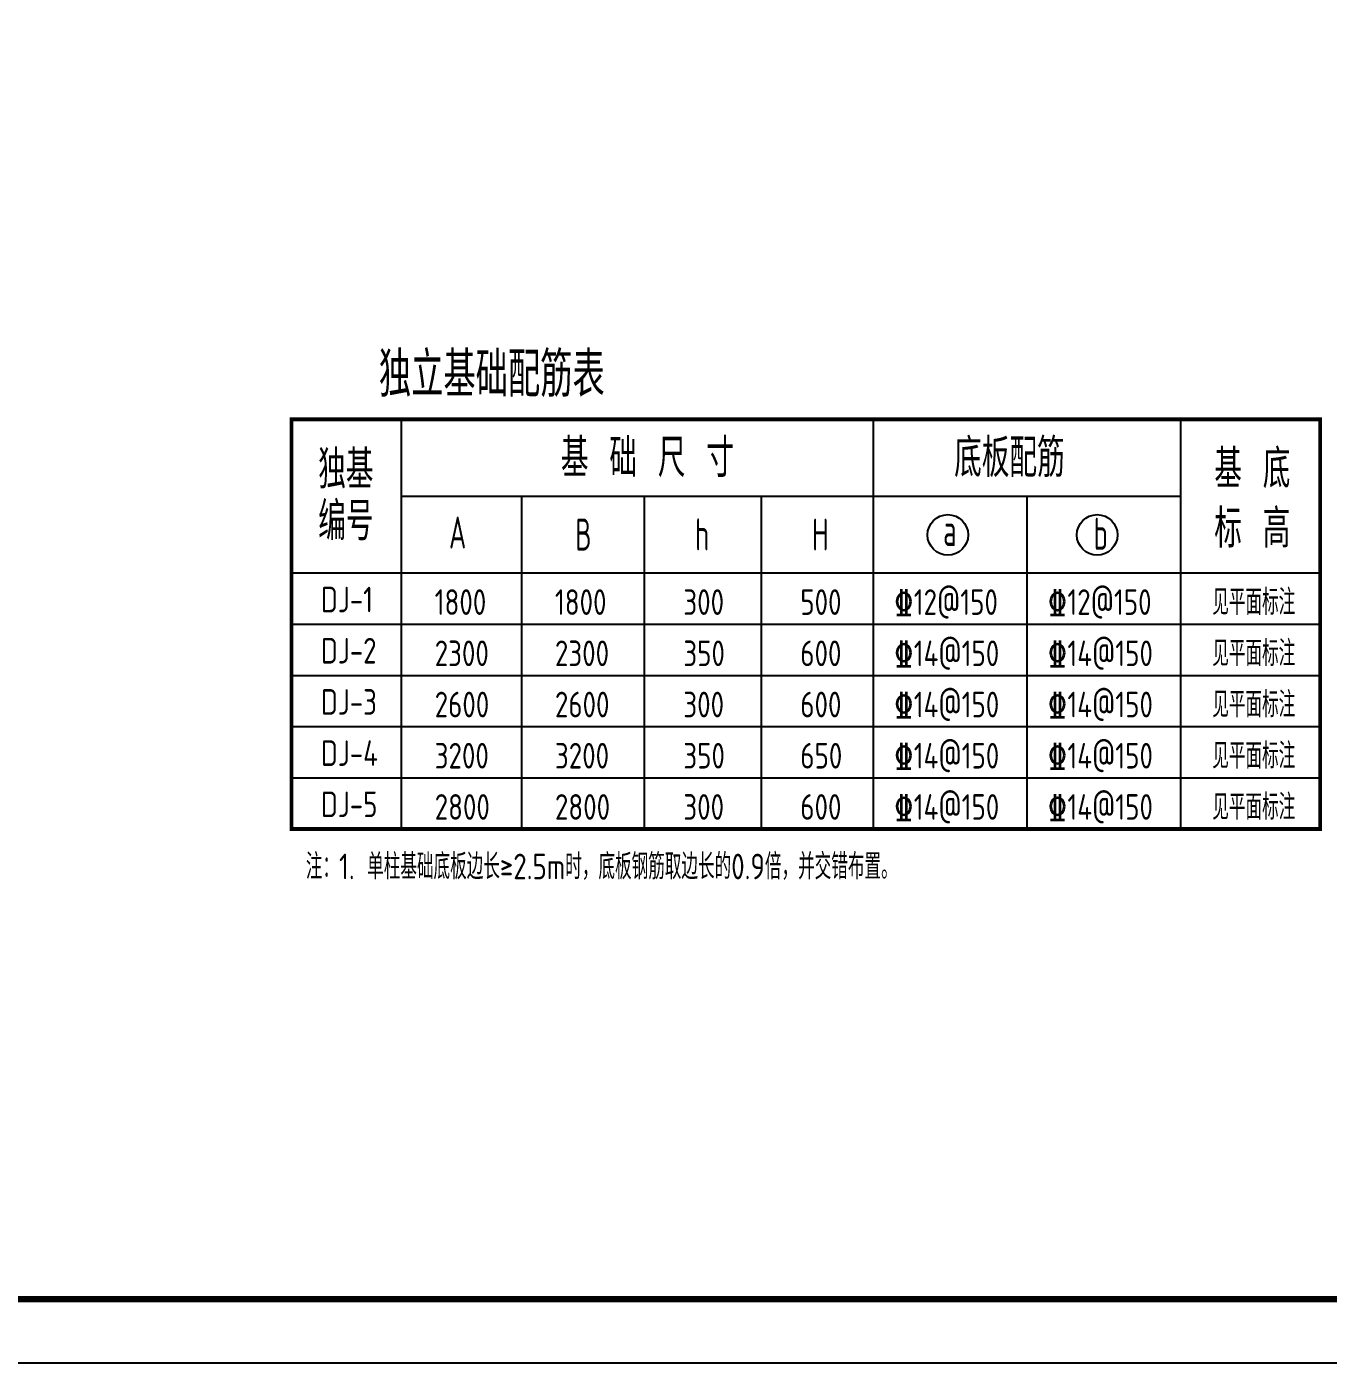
# Model space of a CAD drawing. Extents: x -14715 to 4269, y -24538 to -12228.
# Drawn here: x -13283.9 to -13080.6, y -24537.6 to -24328.8 of the extents above; entities that cross this region are included whole.
import ezdxf

# ---------------------------------------------------------------- set-up
doc = ezdxf.new("R2010")
doc.units = 0
doc.header["$LTSCALE"] = 2000
doc.header["$MEASUREMENT"] = 0
doc.layers.get('0').update_dxf_attribs({"linetype": 'CONTINUOUS'})
doc.layers.add('DIM_COOR', color=3, linetype='CONTINUOUS', lineweight=15)
for name, color, linetype in [('LAYER1', 94, 'CONTINUOUS'), ('NUM', 7, 'CONTINUOUS'), ('PUB_DIM', 3, 'CONTINUOUS'), ('TEXT', 7, 'CONTINUOUS')]:
    doc.layers.add(name, color=color, linetype=linetype)
doc.styles.add('GBHZ', font='gbenor.shx', dxfattribs={"width": 0.8, "bigfont": 'gbcbig.shx'})

msp = doc.modelspace()

# ---------------------------------------------------------------- linework, layer by layer
msp.add_line((-12717.322, -24537.563), (-13558.322, -24537.563))
at = {"color": 0, "const_width": 1}
msp.add_lwpolyline([(-12727.322, -24527.563), (-13533.322, -24527.563), (-13533.322, -23953.563), (-12727.322, -23953.563)], close=True, dxfattribs=at)
at = {"layer": 'DIM_COOR', "color": 7, "ltscale": 30, "const_width": 0.6}
msp.add_lwpolyline([(-13081.876, -24454.1), (-13081.876, -24390.1), (-13242.567, -24390.1), (-13242.567, -24454.1), (-13081.876, -24454.1)], dxfattribs=at)
at = {"layer": 'LAYER1', "color": 7}
for centre in [(-13140.042, -24408.156), (-13116.716, -24408.156)]:
    msp.add_circle(centre, 3.168, dxfattribs=at)
at = {"layer": 'PUB_DIM', "color": 7}
for p, q in [((-13242.567, -24390.1), (-13081.876, -24390.1)), ((-13225.404, -24390.1), (-13225.404, -24454.1)), ((-13151.69, -24390.1), (-13151.69, -24454.1)), ((-13103.69, -24390.1), (-13103.69, -24454.1)), ((-13081.876, -24390.1), (-13081.876, -24454.1)), ((-13081.876, -24390.1), (-13081.876, -24454.1)), ((-13225.404, -24402.1), (-13103.69, -24402.1)), ((-13206.624, -24402.1), (-13206.624, -24454.1)), ((-13187.489, -24402.1), (-13187.489, -24454.1)), ((-13169.218, -24402.1), (-13169.218, -24454.1)), ((-13127.69, -24402.1), (-13127.69, -24454.1)), ((-13242.567, -24414.1), (-13081.876, -24414.1)), ((-13242.567, -24422.1), (-13081.876, -24422.1)), ((-13242.567, -24430.1), (-13081.876, -24430.1)), ((-13242.567, -24438.1), (-13081.876, -24438.1)), ((-13242.567, -24438.1), (-13081.876, -24438.1)), ((-13242.567, -24438.1), (-13081.876, -24438.1)), ((-13242.567, -24446.1), (-13081.876, -24446.1))]:
    msp.add_line(p, q, dxfattribs=at)

# ---------------------------------------------------------------- texts
at = {"layer": 'NUM', "style": 'GBHZ', "width": 0.9}
msp.add_text('注：1. 单柱基础底板边长≥2.5m时，底板钢筋取边长的0.9倍，并交错布置。', height=4, dxfattribs=at).set_placement((-13240.315, -24461.953))
at = {"layer": 'TEXT', "color": 7, "style": 'GBHZ'}
for s, height, p in [('独立基础配筋表', 7, (-13228.914, -24386.575, -24.954)), ('基 础 尺 寸', 6, (-13200.482, -24399.108)), ('底板配筋 ', 6, (-13139.06, -24399.108)), ('基 底', 6, (-13098.432, -24400.817)), ('独基', 6, (-13238.388, -24400.918)), ('编号', 6, (-13238.388, -24409.005)), ('标 高', 6, (-13098.432, -24410.153))]:
    msp.add_text(s, height=height, dxfattribs=at).set_placement(p)
at = {"layer": 'TEXT', "color": 7, "style": 'GBHZ', "width": 0.7}
for s, p in [('A', (-13217.95, -24410.281)), ('B', (-13198.228, -24410.589)), ('h', (-13179.518, -24410.589)), ('H', (-13161.247, -24410.589)), ('a', (-13140.775, -24409.889)), ('b', (-13117.253, -24410.479))]:
    msp.add_text(s, height=5, dxfattribs=at).set_placement(p)
at = {"layer": 'TEXT', "style": 'GBHZ', "width": 0.9}
for s, p in [('DJ-1', (-13237.955, -24420.242)), ('1800', (-13220.189, -24420.65)), ('1800', (-13201.408, -24420.65)), ('300', (-13181.354, -24420.65)), ('500', (-13163.083, -24420.65)), ('%%13212@150', (-13148.448, -24420.65)), ('%%13212@150', (-13124.448, -24420.65)), ('见平面标注', (-13098.739, -24420.65)), ('DJ-2', (-13237.955, -24428.242)), ('2300', (-13220.189, -24428.65)), ('2300', (-13201.408, -24428.65)), ('350', (-13181.354, -24428.65)), ('600', (-13163.083, -24428.65)), ('%%13214@150', (-13148.448, -24428.65)), ('%%13214@150', (-13124.448, -24428.65)), ('见平面标注', (-13098.739, -24428.65)), ('DJ-3', (-13237.955, -24436.242)), ('2600', (-13220.189, -24436.65)), ('2600', (-13201.408, -24436.65)), ('300', (-13181.354, -24436.65)), ('600', (-13163.083, -24436.65)), ('%%13214@150', (-13148.448, -24436.65)), ('%%13214@150', (-13124.448, -24436.65)), ('见平面标注', (-13098.739, -24436.65)), ('%%13214@150', (-13148.448, -24444.65)), ('%%13214@150', (-13124.448, -24444.65)), ('DJ-4', (-13237.955, -24444.242)), ('3200', (-13220.189, -24444.65)), ('3200', (-13201.408, -24444.65)), ('350', (-13181.354, -24444.65)), ('650', (-13163.083, -24444.65)), ('见平面标注', (-13098.739, -24444.65)), ('DJ-5', (-13237.955, -24452.242)), ('%%13214@150', (-13148.448, -24452.65)), ('%%13214@150', (-13124.448, -24452.65)), ('见平面标注', (-13098.739, -24452.65)), ('2800', (-13220.189, -24452.65)), ('2800', (-13201.408, -24452.65)), ('300', (-13181.354, -24452.65)), ('600', (-13163.083, -24452.65))]:
    msp.add_text(s, height=4, dxfattribs=at).set_placement(p)

doc.saveas('drawing.dxf')
